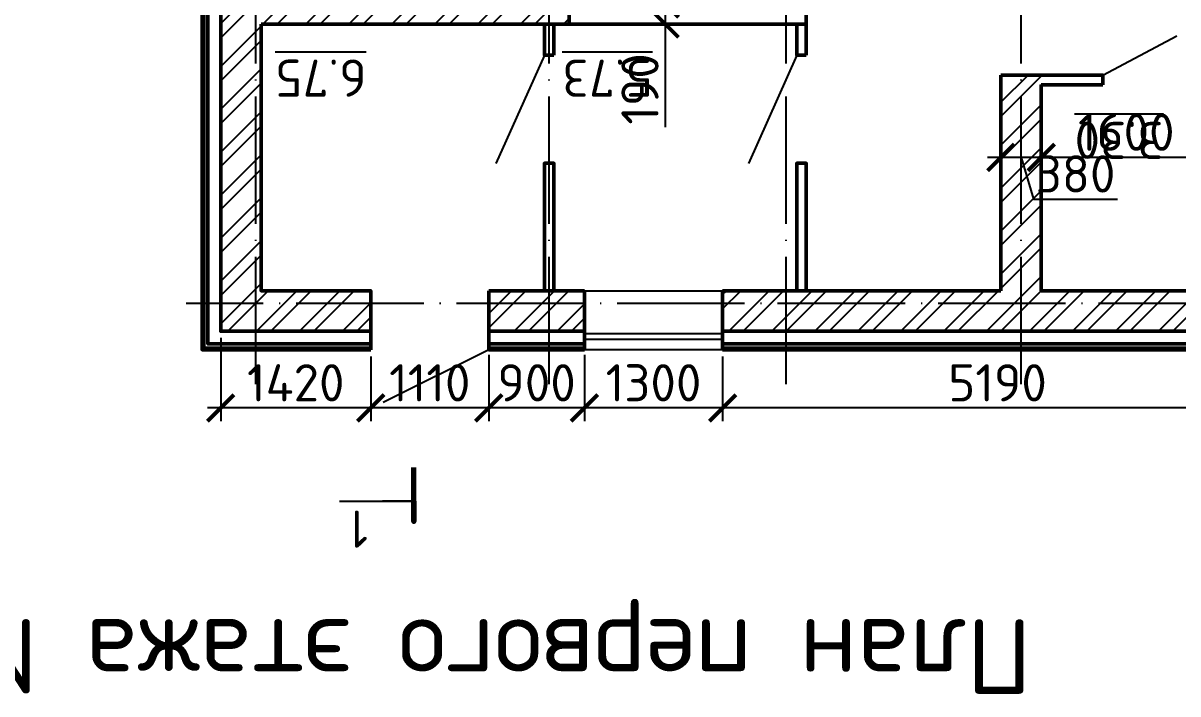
# Model space of a CAD drawing. Header units: millimetres. Extents: x -121275 to -95372, y 16759 to 40426.
# Drawn here: x -119950.8 to -119842.2, y 38651.5 to 38714.7 of the extents above; entities that cross this region are included whole.
import ezdxf

# ---------------------------------------------------------------- set-up
doc = ezdxf.new("R2010")
doc.units = ezdxf.units.MM
doc.header["$LTSCALE"] = 0.5
doc.linetypes.add('ACAD_ISO04W100', pattern=[30, 24, -3, 0, -3])
for name, color, linetype in [('оси', 7, 'ACAD_ISO04W100'), ('размеры', 7, 'Continuous'), ('тонкие', 7, 'Continuous')]:
    doc.layers.add(name, color=color, linetype=linetype)
for name, color, linetype, lineweight in [('построения', 6, 'Continuous', 25), ('ТОЛСТЫЕ3', 7, 'Continuous', 50), ('ТОНКИЕе', 7, 'Continuous', 25)]:
    doc.layers.add(name, color=color, linetype=linetype, lineweight=lineweight)
doc.styles.add('Наклонный', font='isocpeur.ttf', dxfattribs={"height": 3.5})
doc.dimstyles.new('СТРОИТЕЛЬНЫЙ', dxfattribs={"dimtxt": 3.5, "dimasz": 2.5, "dimexe": 1.25, "dimexo": 0.625, "dimtad": 1, "dimdec": 0, "dimlfac": 100, "dimdsep": 46, "dimtxsty": 'Наклонный', "dimblk1": 'ARCHTICK', "dimblk2": 'ARCHTICK', "dimsah": 1, "dimcen": 0, "dimdle": 1.25, "dimadec": 0, "dimazin": 0, "dimtfac": 0.75, "dimtdec": 0, "dimtmove": 0, "dimatfit": 3, "dimldrblk": 'ARCHTICK', "dimfxl": 1, "dimtolj": 1, "dimtzin": 0, "dimarcsym": 0})

# ---------------------------------------------------------------- blocks, each defined once
blk = doc.blocks.new('_ArchTick')
at = {"color": 0, "linetype": 'ByBlock', "const_width": 0.15}
blk.add_lwpolyline([(-0.5, -0.5), (0.5, 0.5)], dxfattribs=at)
blk = doc.blocks.new('*D1450')
at = {"layer": 'Defpoints', "color": 0, "transparency": 16777216}
for p in [(-119856.18, 38716.47), (-119903.36, 38714.57), (-119890.41, 38714.57)]:
    blk.add_point(p, dxfattribs=at)
at = {"layer": 'размеры', "color": 0, "lineweight": -2, "transparency": 16777216}
for p, q in [((-119890.41, 38717.72), (-119890.41, 38714.57)), ((-119856.8, 38716.47), (-119891.66, 38716.47)), ((-119902.73, 38714.57), (-119889.16, 38714.57)), ((-119890.41, 38714.57), (-119890.41, 38704.87))]:
    blk.add_line(p, q, dxfattribs=at)
at = {"layer": 'размеры', "color": 0, "lineweight": -2, "transparency": 16777216, "xscale": 2.5, "yscale": 2.5, "zscale": 2.5}
for p, rotation in [((-119890.41, 38716.47), 90), ((-119890.41, 38714.57), 270)]:
    blk.add_blockref('_ArchTick', p, dxfattribs=dict(at, rotation=rotation))
at = {"layer": 'размеры', "color": 0, "transparency": 16777216, "insert": (-119892.79, 38708.47), "char_height": 3.5, "attachment_point": 5, "rotation": 90, "style": 'Наклонный'}
blk.add_mtext('\\A1;190', dxfattribs=at)
blk = doc.blocks.new('*D1457')
at = {"layer": 'Defpoints', "color": 0, "transparency": 16777216}
for p in [(-119885.02, 38683.92), (-119833.29, 38683.92), (-119885.02, 38678.44)]:
    blk.add_point(p, dxfattribs=at)
at = {"layer": 'размеры', "color": 0, "lineweight": -2, "transparency": 16777216}
for p, q in [((-119885.02, 38683.29), (-119885.02, 38677.19)), ((-119833.29, 38683.29), (-119833.29, 38677.19)), ((-119832.04, 38678.44), (-119886.27, 38678.44))]:
    blk.add_line(p, q, dxfattribs=at)
at = {"layer": 'размеры', "color": 0, "lineweight": -2, "transparency": 16777216, "xscale": 2.5, "yscale": 2.5, "zscale": 2.5, "rotation": 180}
blk.add_blockref('_ArchTick', (-119885.02, 38678.44), dxfattribs=at)
at = {"layer": 'размеры', "color": 0, "lineweight": -2, "transparency": 16777216, "xscale": 2.5, "yscale": 2.5, "zscale": 2.5}
blk.add_blockref('_ArchTick', (-119833.29, 38678.44), dxfattribs=at)
at = {"layer": 'размеры', "color": 0, "transparency": 16777216, "insert": (-119859.15, 38680.81), "char_height": 3.5, "attachment_point": 5, "style": 'Наклонный'}
blk.add_mtext('\\A1;5190', dxfattribs=at)
blk = doc.blocks.new('*D1458')
at = {"layer": 'Defpoints', "color": 0, "transparency": 16777216}
for p in [(-119898.02, 38684.07), (-119885.02, 38683.92), (-119898.02, 38678.44)]:
    blk.add_point(p, dxfattribs=at)
at = {"layer": 'размеры', "color": 0, "lineweight": -2, "transparency": 16777216}
for p, q in [((-119898.02, 38683.44), (-119898.02, 38677.19)), ((-119885.02, 38683.29), (-119885.02, 38677.19)), ((-119883.77, 38678.44), (-119899.27, 38678.44))]:
    blk.add_line(p, q, dxfattribs=at)
at = {"layer": 'размеры', "color": 0, "lineweight": -2, "transparency": 16777216, "xscale": 2.5, "yscale": 2.5, "zscale": 2.5, "rotation": 180}
blk.add_blockref('_ArchTick', (-119898.02, 38678.44), dxfattribs=at)
at = {"layer": 'размеры', "color": 0, "lineweight": -2, "transparency": 16777216, "xscale": 2.5, "yscale": 2.5, "zscale": 2.5}
blk.add_blockref('_ArchTick', (-119885.02, 38678.44), dxfattribs=at)
at = {"layer": 'размеры', "color": 0, "transparency": 16777216, "insert": (-119891.52, 38680.81), "char_height": 3.5, "attachment_point": 5, "style": 'Наклонный'}
blk.add_mtext('\\A1;1300', dxfattribs=at)
blk = doc.blocks.new('*D1461')
at = {"layer": 'Defpoints', "color": 0, "transparency": 16777216}
for p in [(-119855.04, 38702.03), (-119839.04, 38702.03), (-119855.04, 38699.17)]:
    blk.add_point(p, dxfattribs=at)
at = {"layer": 'размеры', "color": 0, "lineweight": -2, "transparency": 16777216}
for p, q in [((-119855.04, 38699.79), (-119855.04, 38703.28)), ((-119839.04, 38702.65), (-119839.04, 38703.28)), ((-119837.79, 38702.03), (-119856.29, 38702.03))]:
    blk.add_line(p, q, dxfattribs=at)
at = {"layer": 'размеры', "color": 0, "lineweight": -2, "transparency": 16777216, "xscale": 2.5, "yscale": 2.5, "zscale": 2.5, "rotation": 180}
blk.add_blockref('_ArchTick', (-119855.04, 38702.03), dxfattribs=at)
at = {"layer": 'размеры', "color": 0, "lineweight": -2, "transparency": 16777216, "xscale": 2.5, "yscale": 2.5, "zscale": 2.5}
blk.add_blockref('_ArchTick', (-119839.04, 38702.03), dxfattribs=at)
at = {"layer": 'размеры', "color": 0, "transparency": 16777216, "insert": (-119847.04, 38704.4), "char_height": 3.5, "attachment_point": 5, "style": 'Наклонный'}
blk.add_mtext('\\A1;1600', dxfattribs=at)
blk = doc.blocks.new('*D1462')
at = {"layer": 'Defpoints', "color": 0, "transparency": 16777216}
for p in [(-119858.84, 38703.77), (-119858.84, 38702.03), (-119855.04, 38699.17)]:
    blk.add_point(p, dxfattribs=at)
at = {"layer": 'размеры', "color": 0, "lineweight": -2, "transparency": 16777216}
for p, q in [((-119858.84, 38703.14), (-119858.84, 38700.78)), ((-119855.04, 38699.79), (-119855.04, 38703.28)), ((-119853.79, 38702.03), (-119860.09, 38702.03)), ((-119856.94, 38702.03), (-119855.76, 38698.09)), ((-119855.76, 38698.09), (-119847.86, 38698.09))]:
    blk.add_line(p, q, dxfattribs=at)
at = {"layer": 'размеры', "color": 0, "lineweight": -2, "transparency": 16777216, "xscale": 2.5, "yscale": 2.5, "zscale": 2.5, "rotation": 180}
blk.add_blockref('_ArchTick', (-119858.84, 38702.03), dxfattribs=at)
at = {"layer": 'размеры', "color": 0, "lineweight": -2, "transparency": 16777216, "xscale": 2.5, "yscale": 2.5, "zscale": 2.5}
blk.add_blockref('_ArchTick', (-119855.04, 38702.03), dxfattribs=at)
at = {"layer": 'размеры', "color": 0, "transparency": 16777216, "insert": (-119851.81, 38700.47), "char_height": 3.5, "attachment_point": 5, "style": 'Наклонный'}
blk.add_mtext('\\A1;380', dxfattribs=at)
blk = doc.blocks.new('*D1532')
at = {"layer": 'Defpoints', "color": 0, "transparency": 16777216}
for p in [(-119907.02, 38684.07), (-119898.02, 38683.92), (-119907.02, 38678.44)]:
    blk.add_point(p, dxfattribs=at)
at = {"layer": 'размеры', "color": 0, "lineweight": -2, "transparency": 16777216}
for p, q in [((-119907.02, 38683.44), (-119907.02, 38677.19)), ((-119898.02, 38683.29), (-119898.02, 38677.19)), ((-119896.77, 38678.44), (-119908.27, 38678.44))]:
    blk.add_line(p, q, dxfattribs=at)
at = {"layer": 'размеры', "color": 0, "lineweight": -2, "transparency": 16777216, "xscale": 2.5, "yscale": 2.5, "zscale": 2.5, "rotation": 180}
blk.add_blockref('_ArchTick', (-119907.02, 38678.44), dxfattribs=at)
at = {"layer": 'размеры', "color": 0, "lineweight": -2, "transparency": 16777216, "xscale": 2.5, "yscale": 2.5, "zscale": 2.5}
blk.add_blockref('_ArchTick', (-119898.02, 38678.44), dxfattribs=at)
at = {"layer": 'размеры', "color": 0, "transparency": 16777216, "insert": (-119902.52, 38680.81), "char_height": 3.5, "attachment_point": 5, "style": 'Наклонный'}
blk.add_mtext('\\A1;900', dxfattribs=at)
blk = doc.blocks.new('*D1533')
at = {"layer": 'Defpoints', "color": 0, "transparency": 16777216}
for p in [(-119918.12, 38683.92), (-119907.02, 38684.07), (-119918.12, 38678.44)]:
    blk.add_point(p, dxfattribs=at)
at = {"layer": 'размеры', "color": 0, "lineweight": -2, "transparency": 16777216}
for p, q in [((-119918.12, 38683.29), (-119918.12, 38677.19)), ((-119907.02, 38683.44), (-119907.02, 38677.19)), ((-119905.77, 38678.44), (-119919.37, 38678.44))]:
    blk.add_line(p, q, dxfattribs=at)
at = {"layer": 'размеры', "color": 0, "lineweight": -2, "transparency": 16777216, "xscale": 2.5, "yscale": 2.5, "zscale": 2.5, "rotation": 180}
blk.add_blockref('_ArchTick', (-119918.12, 38678.44), dxfattribs=at)
at = {"layer": 'размеры', "color": 0, "lineweight": -2, "transparency": 16777216, "xscale": 2.5, "yscale": 2.5, "zscale": 2.5}
blk.add_blockref('_ArchTick', (-119907.02, 38678.44), dxfattribs=at)
at = {"layer": 'размеры', "color": 0, "transparency": 16777216, "insert": (-119912.57, 38680.81), "char_height": 3.5, "attachment_point": 5, "style": 'Наклонный'}
blk.add_mtext('\\A1;1110', dxfattribs=at)
blk = doc.blocks.new('*D1534')
at = {"layer": 'Defpoints', "color": 0, "transparency": 16777216}
for p in [(-119932.24, 38685.67), (-119918.12, 38683.92), (-119932.24, 38678.44)]:
    blk.add_point(p, dxfattribs=at)
at = {"layer": 'размеры', "color": 0, "lineweight": -2, "transparency": 16777216}
for p, q in [((-119932.24, 38685.04), (-119932.24, 38677.19)), ((-119918.12, 38683.29), (-119918.12, 38677.19)), ((-119916.87, 38678.44), (-119933.49, 38678.44))]:
    blk.add_line(p, q, dxfattribs=at)
at = {"layer": 'размеры', "color": 0, "lineweight": -2, "transparency": 16777216, "xscale": 2.5, "yscale": 2.5, "zscale": 2.5, "rotation": 180}
blk.add_blockref('_ArchTick', (-119932.24, 38678.44), dxfattribs=at)
at = {"layer": 'размеры', "color": 0, "lineweight": -2, "transparency": 16777216, "xscale": 2.5, "yscale": 2.5, "zscale": 2.5}
blk.add_blockref('_ArchTick', (-119918.12, 38678.44), dxfattribs=at)
at = {"layer": 'размеры', "color": 0, "transparency": 16777216, "insert": (-119925.18, 38680.81), "char_height": 3.5, "attachment_point": 5, "style": 'Наклонный'}
blk.add_mtext('\\A1;1420', dxfattribs=at)

msp = doc.modelspace()

# ---------------------------------------------------------------- hatches: boundary and pattern name
at = {"layer": 'тонкие', "transparency": 33554687}
h = msp.add_hatch(dxfattribs=at)
h.set_pattern_fill('ANSI32', color=6, scale=0.3, angle=180)
h.set_pattern_definition([(225, (-239994.2577, 77208.4674), (2.02055763, -2.02055763), []), (225, (-239995.6047, 77208.4674), (2.02055763, -2.02055763), [])])
h.paths.add_polyline_path([(-119856.941, 38685.668), (-119833.294, 38685.668), (-119833.294, 38688.268), (-119856.941, 38688.268)])
h.paths.add_polyline_path([(-119879.041, 38685.668), (-119856.941, 38685.668), (-119856.941, 38688.268), (-119879.041, 38688.268)])
h.paths.add_polyline_path([(-119856.941, 38688.268), (-119833.294, 38688.268), (-119833.294, 38689.468), (-119838.141, 38689.468), (-119855.041, 38689.468), (-119855.041, 38708.868), (-119855.041, 38709.768), (-119856.941, 38709.768)])
h.paths.add_polyline_path([(-119879.041, 38688.268), (-119856.941, 38688.268), (-119856.941, 38709.768), (-119858.841, 38709.768), (-119858.841, 38689.468), (-119879.041, 38689.468)])
h.paths.add_polyline_path([(-119885.016, 38685.668), (-119879.041, 38685.668), (-119879.041, 38688.268), (-119885.016, 38688.268)])
h.paths.add_polyline_path([(-119885.016, 38688.268), (-119879.041, 38688.268), (-119879.041, 38689.468), (-119880.841, 38689.468), (-119885.016, 38689.468), (-119885.016, 38688.914)])
h.paths.add_polyline_path([(-119901.341, 38685.668), (-119898.016, 38685.668), (-119898.016, 38688.268), (-119901.341, 38688.268)])
h.paths.add_polyline_path([(-119901.341, 38688.268), (-119898.016, 38688.268), (-119898.016, 38689.468), (-119901.341, 38689.468)])
h.paths.add_polyline_path([(-119932.241, 38685.668), (-119928.941, 38685.668), (-119928.941, 38688.268), (-119932.241, 38688.268)])
h.paths.add_polyline_path([(-119932.241, 38689.568), (-119932.241, 38688.268), (-119928.941, 38688.268), (-119928.941, 38716.468), (-119932.241, 38716.468)])
h.paths.add_polyline_path([(-119932.241, 38729.137), (-119928.941, 38729.137), (-119928.941, 38735.668), (-119939.09, 38735.668), (-119939.09, 38733.068), (-119932.241, 38733.068)])
h.paths.add_polyline_path([(-119928.941, 38729.137), (-119928.441, 38729.137), (-119928.441, 38735.668), (-119928.941, 38735.668)], flags=17)
h.paths.add_polyline_path([(-119928.941, 38720.037), (-119932.241, 38720.037), (-119932.241, 38716.468), (-119928.941, 38716.468)])
h.paths.add_polyline_path([(-119928.441, 38720.037), (-119928.941, 38720.037), (-119928.941, 38716.468), (-119899.441, 38716.468), (-119899.441, 38735.668), (-119903.241, 38735.668), (-119903.241, 38733.368), (-119903.241, 38718.368), (-119928.441, 38718.368)])
h.paths.add_polyline_path([(-119907.016, 38689.468), (-119907.016, 38688.268), (-119901.341, 38688.268), (-119901.341, 38689.468)], flags=17)
h.paths.add_polyline_path([(-119907.016, 38688.268), (-119907.016, 38685.668), (-119901.341, 38685.668), (-119901.341, 38688.268)])
h.paths.add_polyline_path([(-119918.116, 38685.668), (-119918.116, 38688.268), (-119928.941, 38688.268), (-119928.941, 38685.668)])
h.paths.add_polyline_path([(-119918.116, 38688.268), (-119918.116, 38689.468), (-119928.441, 38689.468), (-119928.441, 38714.568), (-119899.456, 38714.568), (-119899.456, 38716.468), (-119928.941, 38716.468), (-119928.941, 38688.268)])

# ---------------------------------------------------------------- linework, layer by layer
at = {"layer": 'оси', "color": 0}
for points in [[(-119928.941, 38680.668), (-119928.941, 38870.668)], [(-119901.341, 38680.668), (-119901.341, 38870.668)], [(-119879.041, 38680.668), (-119879.041, 38870.668)], [(-119856.941, 38680.668), (-119856.941, 38796.668)], [(-119777.244, 38688.268), (-119935.502, 38688.268)]]:
    msp.add_lwpolyline(points, dxfattribs=at)
at = {"layer": 'построения', "lineweight": 50}
for p, q in [((-119899.441, 38714.568), (-119899.441, 38747.068)), ((-119877.141, 38714.568), (-119877.141, 38736.92)), ((-119928.441, 38714.568), (-119878.274, 38714.568)), ((-119878.274, 38714.568), (-119879.041, 38714.568)), ((-119879.041, 38714.568), (-119877.141, 38714.568))]:
    msp.add_line(p, q, dxfattribs=at)
for points in [[(-119877.141, 38714.568), (-119877.141, 38747.068), (-119884.681, 38747.068)], [(-119932.241, 38720.037), (-119932.241, 38689.568), (-119932.241, 38685.668), (-119918.116, 38685.668)], [(-119928.441, 38714.568), (-119928.441, 38689.468), (-119928.441, 38689.468), (-119928.441, 38689.468), (-119918.116, 38689.468)], [(-119858.841, 38689.468), (-119858.841, 38709.768)], [(-119855.041, 38708.868), (-119855.041, 38689.468), (-119855.041, 38689.468)], [(-119907.016, 38689.468), (-119898.016, 38689.468)], [(-119885.016, 38689.468), (-119858.841, 38689.468)], [(-119855.041, 38689.468), (-119833.294, 38689.468)], [(-119907.016, 38685.668), (-119898.016, 38685.668)], [(-119885.016, 38685.668), (-119833.294, 38685.668)]]:
    msp.add_lwpolyline(points, dxfattribs=at)
at = {"layer": 'ТОЛСТЫЕ3', "color": 6}
for points in [[(-119900.891, 38711.662), (-119901.791, 38711.662), (-119901.791, 38714.568)], [(-119901.791, 38714.568), (-119900.891, 38714.568), (-119900.891, 38711.662)], [(-119877.141, 38711.662), (-119878.041, 38711.662), (-119878.041, 38714.568)], [(-119878.041, 38714.568), (-119877.141, 38714.568), (-119877.141, 38711.662)], [(-119901.341, 38689.468), (-119901.791, 38689.468), (-119901.791, 38701.468), (-119900.891, 38701.468), (-119900.891, 38689.468)], [(-119877.591, 38689.468), (-119878.041, 38689.468), (-119878.041, 38701.468), (-119877.141, 38701.468), (-119877.141, 38689.468)], [(-119918.116, 38689.468), (-119919.016, 38689.468), (-119919.116, 38689.468), (-119918.116, 38689.468), (-119918.116, 38683.918)], [(-119898.016, 38683.918), (-119907.016, 38683.918), (-119907.016, 38689.468)]]:
    msp.add_lwpolyline(points, dxfattribs=at)
at = {"layer": 'ТОНКИЕе', "color": 6, "lineweight": 50}
for points in [[(-119918.116, 38683.918), (-119933.841, 38683.918), (-119933.991, 38683.918), (-119933.991, 38720.037)], [(-119918.116, 38684.068), (-119933.441, 38684.068), (-119933.841, 38684.068), (-119933.841, 38720.037)], [(-119918.116, 38684.468), (-119932.241, 38684.468), (-119933.441, 38684.468), (-119933.441, 38720.037)], [(-119855.041, 38709.768), (-119858.841, 38709.768)], [(-119855.041, 38709.768), (-119849.257, 38709.768)], [(-119849.257, 38708.868), (-119855.041, 38708.868), (-119855.041, 38708.868)], [(-119898.016, 38689.468), (-119898.016, 38683.918)], [(-119885.016, 38683.918), (-119885.016, 38688.914), (-119885.016, 38689.468)], [(-119856.941, 38685.668), (-119833.294, 38685.668)], [(-119898.016, 38684.468), (-119907.016, 38684.468)], [(-119833.294, 38684.468), (-119885.016, 38684.468)], [(-119898.016, 38684.068), (-119907.016, 38684.068)], [(-119898.016, 38683.918), (-119907.016, 38683.918)], [(-119833.294, 38684.068), (-119885.016, 38684.068)], [(-119833.294, 38683.918), (-119885.016, 38683.918)]]:
    msp.add_lwpolyline(points, dxfattribs=at)
at = {"layer": 'ТОНКИЕе', "color": 6}
for points in [[(-119849.257, 38709.768), (-119842.289, 38713.477)], [(-119901.791, 38711.662), (-119906.343, 38701.441)], [(-119878.041, 38711.662), (-119882.593, 38701.441)], [(-119885.016, 38683.918), (-119898.016, 38683.918), (-119898.016, 38684.918), (-119885.016, 38684.918), (-119885.016, 38685.418), (-119898.016, 38685.418), (-119898.016, 38689.468), (-119885.016, 38689.468)], [(-119907.016, 38683.918), (-119916.942, 38678.949)], [(-119921.078, 38669.673), (-119914.078, 38669.673), (-119914.078, 38669.673), (-119917.005, 38669.673)]]:
    msp.add_lwpolyline(points, dxfattribs=at)
at = {"layer": 'ТОНКИЕе', "color": 6, "lineweight": 50}
msp.add_lwpolyline([(-119849.257, 38708.868), (-119849.257, 38709.768)], close=True, dxfattribs=at)
at = {"layer": 'ТОНКИЕе', "color": 6, "lineweight": 70}
msp.add_lwpolyline([(-119914.078, 38669.673), (-119914.078, 38667.765), (-119914.078, 38672.842)], dxfattribs=at)

# ---------------------------------------------------------------- texts
at = {"color": 7, "char_height": 3.5, "attachment_point": 1, "rotation": 180, "style": 'Наклонный'}
for s, insert in [('{\\fISOCPEUR|b1|i0|c204|p34;\\L6.75}', (-119918.562, 38707.742)), ('{\\fISOCPEUR|b1|i0|c204|p34;\\L5.73}', (-119891.615, 38707.742)), ('{\\fISOCPEUR|b1|i0|c204|p34;\\L3.30}', (-119843.542, 38701.889))]:
    msp.add_mtext_dynamic_manual_height_columns(s, width=11, gutter_width=35, heights=[0], dxfattribs=dict(at, insert=insert))
at = {"layer": 'ТОНКИЕе', "color": 6, "attachment_point": 1, "rotation": 180, "style": 'Наклонный'}
for s, width, gutter_width, insert, char_height in [('1', 1.7013, 17.5, (-119918.367, 38665.295), 3.5), ('План первого этажа М1:100', 175.86072, 35, (-119855.897, 38651.573), 7)]:
    msp.add_mtext_dynamic_manual_height_columns(s, width=width, gutter_width=gutter_width, heights=[0], dxfattribs=dict(at, insert=insert, char_height=char_height))

# ---------------------------------------------------------------- dimensions: what is measured, and where the dimension line sits
at = {"layer": 'размеры'}
dim = msp.add_linear_dim(base=(-119890.413, 38714.568), p1=(-119856.177, 38716.468), p2=(-119903.358, 38714.568), angle=270, dimstyle='СТРОИТЕЛЬНЫЙ', dxfattribs=at)
dim.commit()
dim.dimension.update_dxf_attribs({"geometry": '*D1450', "text_midpoint": (-119892.788, 38708.468)})
at = {"layer": 'размеры', "color": 6}
for base, p1, p2, picture, middle in [((-119855.041, 38702.028), (-119839.041, 38702.028), (-119855.041, 38699.168), '*D1461', (-119847.041, 38704.403)), ((-119858.841, 38702.028), (-119855.041, 38699.168), (-119858.841, 38703.768), '*D1462', (-119855.135, 38700.465)), ((-119918.116, 38678.435), (-119907.016, 38684.068), (-119918.116, 38683.918), '*D1533', (-119912.566, 38680.81)), ((-119898.016, 38678.435), (-119885.016, 38683.918), (-119898.016, 38684.068), '*D1458', (-119891.516, 38680.81))]:
    dim = msp.add_linear_dim(base=base, p1=p1, p2=p2, angle=180, dimstyle='СТРОИТЕЛЬНЫЙ', override={"dimtmove": 1}, dxfattribs=at)
    dim.commit()
    dim.dimension.update_dxf_attribs({"geometry": picture, "text_midpoint": middle})
for base, p1, p2, text, picture, middle in [((-119932.241, 38678.435), (-119918.116, 38683.918), (-119932.241, 38685.668), '1420', '*D1534', (-119925.179, 38680.81)), ((-119885.016, 38678.435), (-119833.294, 38683.918), (-119885.016, 38683.918), '5190', '*D1457', (-119859.155, 38680.81))]:
    dim = msp.add_linear_dim(base=base, p1=p1, p2=p2, angle=180, text=text, dimstyle='СТРОИТЕЛЬНЫЙ', override={"dimtmove": 1}, dxfattribs=at)
    dim.commit()
    dim.dimension.update_dxf_attribs({"geometry": picture, "text_midpoint": middle})
dim = msp.add_linear_dim(base=(-119907.016, 38678.435), p1=(-119898.016, 38683.918), p2=(-119907.016, 38684.068), angle=180, dimstyle='СТРОИТЕЛЬНЫЙ', dxfattribs=at)
dim.commit()
dim.dimension.update_dxf_attribs({"geometry": '*D1532', "text_midpoint": (-119902.516, 38680.81)})

doc.saveas('drawing.dxf')
